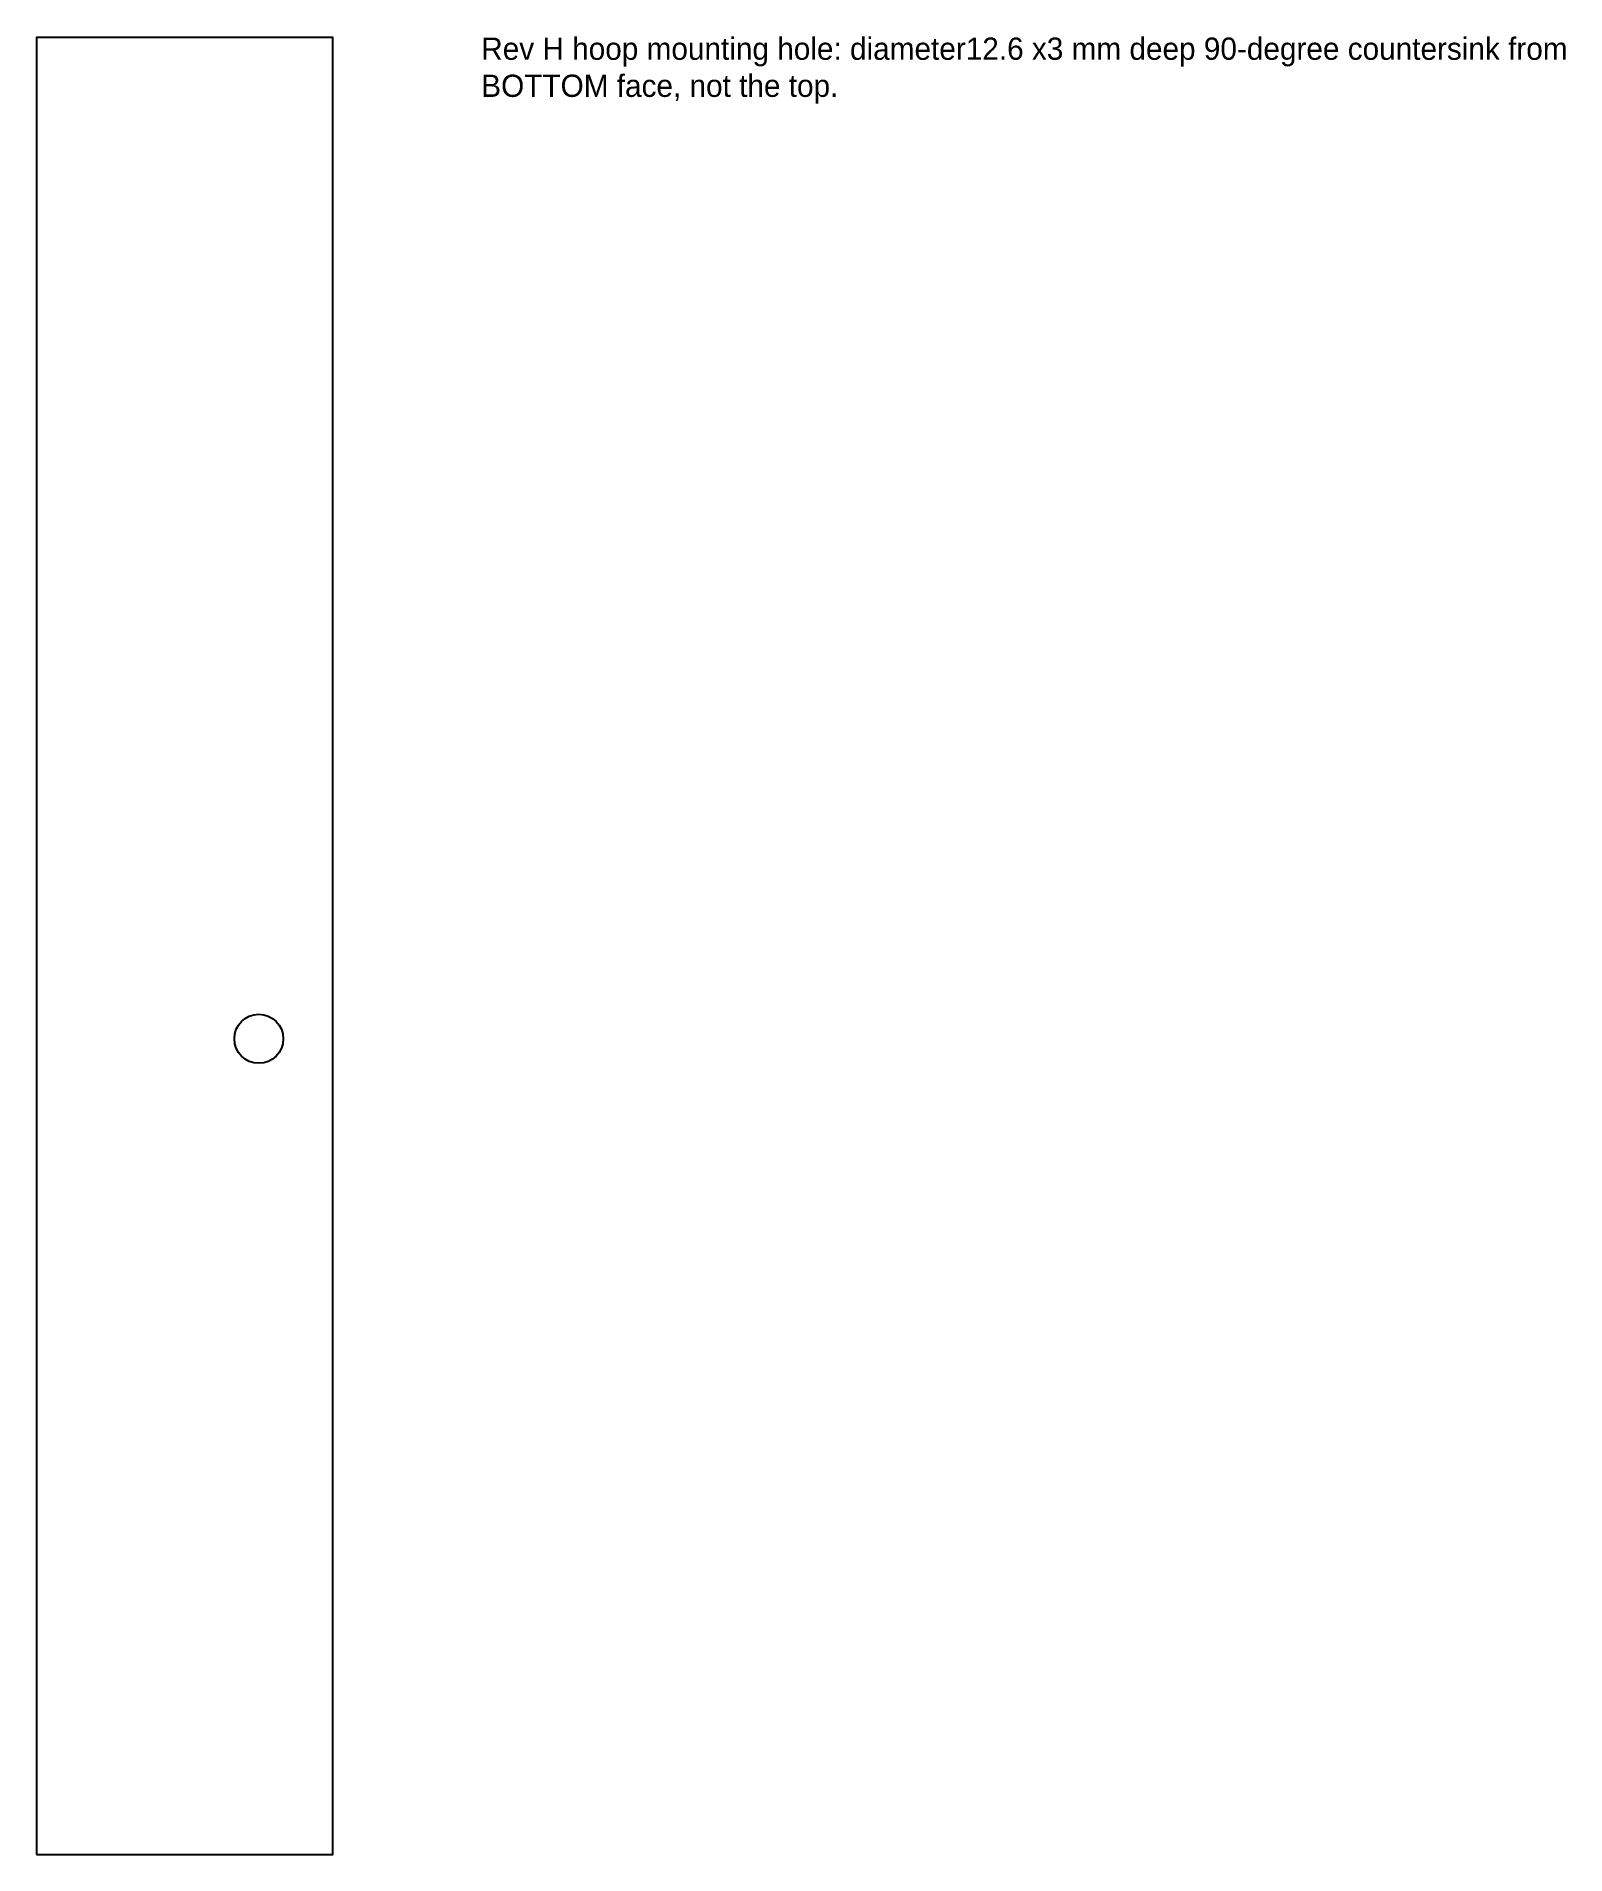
# Model space of a CAD drawing. Header units: millimetres. Extents: x 0 to 206, y 0 to 245.
import ezdxf

# ---------------------------------------------------------------- set-up
doc = ezdxf.new("R2010")
doc.units = ezdxf.units.MM
for name, color, linetype in [('CUT_HOLES', 7, 'Continuous'), ('CUT_OUTER', 7, 'Continuous'), ('MACHINING_NOTES', 7, 'Continuous')]:
    doc.layers.add(name, color=color, linetype=linetype)

msp = doc.modelspace()

# ---------------------------------------------------------------- linework, layer by layer
at = {"layer": 'CUT_HOLES'}
msp.add_circle((30, 110), 3.3, dxfattribs=at)
at = {"layer": 'CUT_OUTER'}
msp.add_lwpolyline([(0, 0), (40, 0), (40, 245), (0, 245)], close=True, dxfattribs=at)

# ---------------------------------------------------------------- texts
at = {"layer": 'MACHINING_NOTES', "insert": (60, 245), "char_height": 3, "width": 150, "attachment_point": 1}
msp.add_mtext('Rev H hoop mounting hole: diameter12.6 x3 mm deep 90-degree countersink from BOTTOM face, not the top.', dxfattribs=at)

doc.saveas('drawing.dxf')
